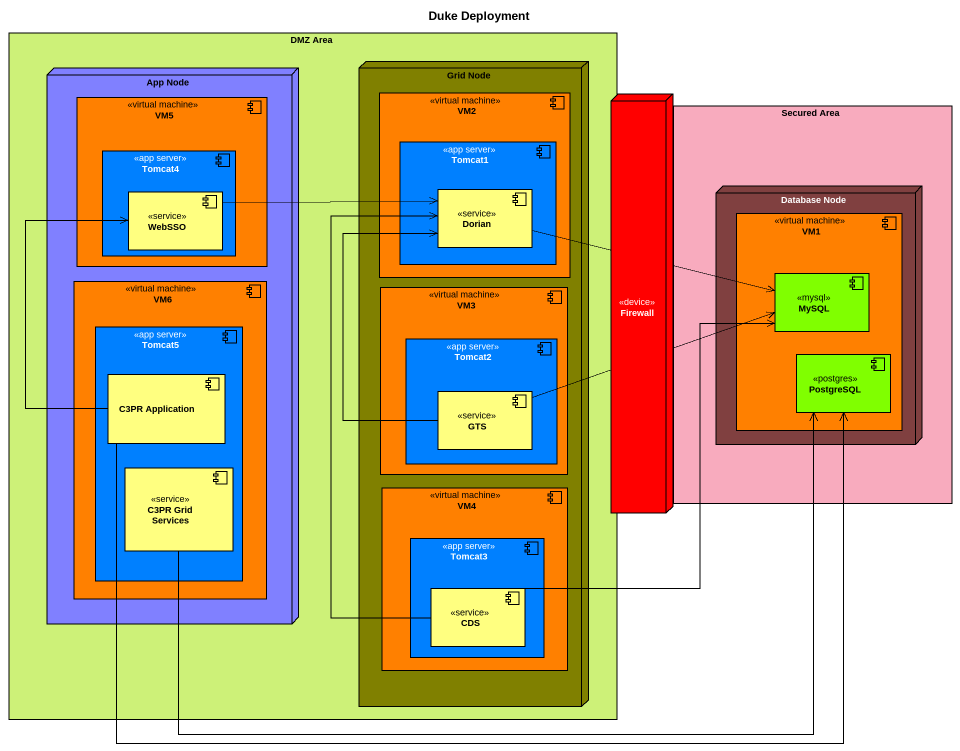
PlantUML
@startuml
title Duke Deployment
rectangle "DMZ Area" as DMZ_Area #CDF178 {
  node "App Node" as App_Node #8080FF {
    component VM5 <<virtual machine>> #FF8000 {
      component Tomcat4 <<app server>> #0080FF {
        component WebSSO <<service>> #FFFF80
      }
    }
    component VM6 <<virtual machine>> #FF8000 {
      component Tomcat5 <<app server>> #0080FF {
        component "C3PR Application" as C3PR_Application #FFFF80
        component "C3PR Grid Services" as C3PR_Grid_Services <<service>> #FFFF80
      }
    }
  }
  node "Grid Node" as Grid_Node #808000 {
    component VM2 <<virtual machine>> #FF8000 {
      component Tomcat1 <<app server>> #0080FF {
        component Dorian <<service>> #FFFF80
      }
    }
    component VM3 <<virtual machine>> #FF8000 {
      component Tomcat2 <<app server>> #0080FF {
        component GTS <<service>> #FFFF80
      }
    }
    component VM4 <<virtual machine>> #FF8000 {
      component Tomcat3 <<app server>> #0080FF {
        component CDS <<service>> #FFFF80
      }
    }
  }
}
node Firewall <<device>> #FF0000
rectangle "Secured Area" as Secured_Area #F8ABBE {
  node "Database Node" as Database_Node #804040 {
    component VM1 <<virtual machine>> #FF8000 {
      component MySQL <<mysql>> #80FF00
      component PostgreSQL <<postgres>> #80FF00
    }
  }
}
WebSSO -right-> Dorian
Dorian -right-> MySQL
C3PR_Application -up-> WebSSO
C3PR_Application -right-> PostgreSQL
GTS -up-> Dorian
GTS -right-> MySQL
C3PR_Grid_Services -right-> PostgreSQL
CDS -up-> Dorian
CDS -up-> MySQL
@enduml
